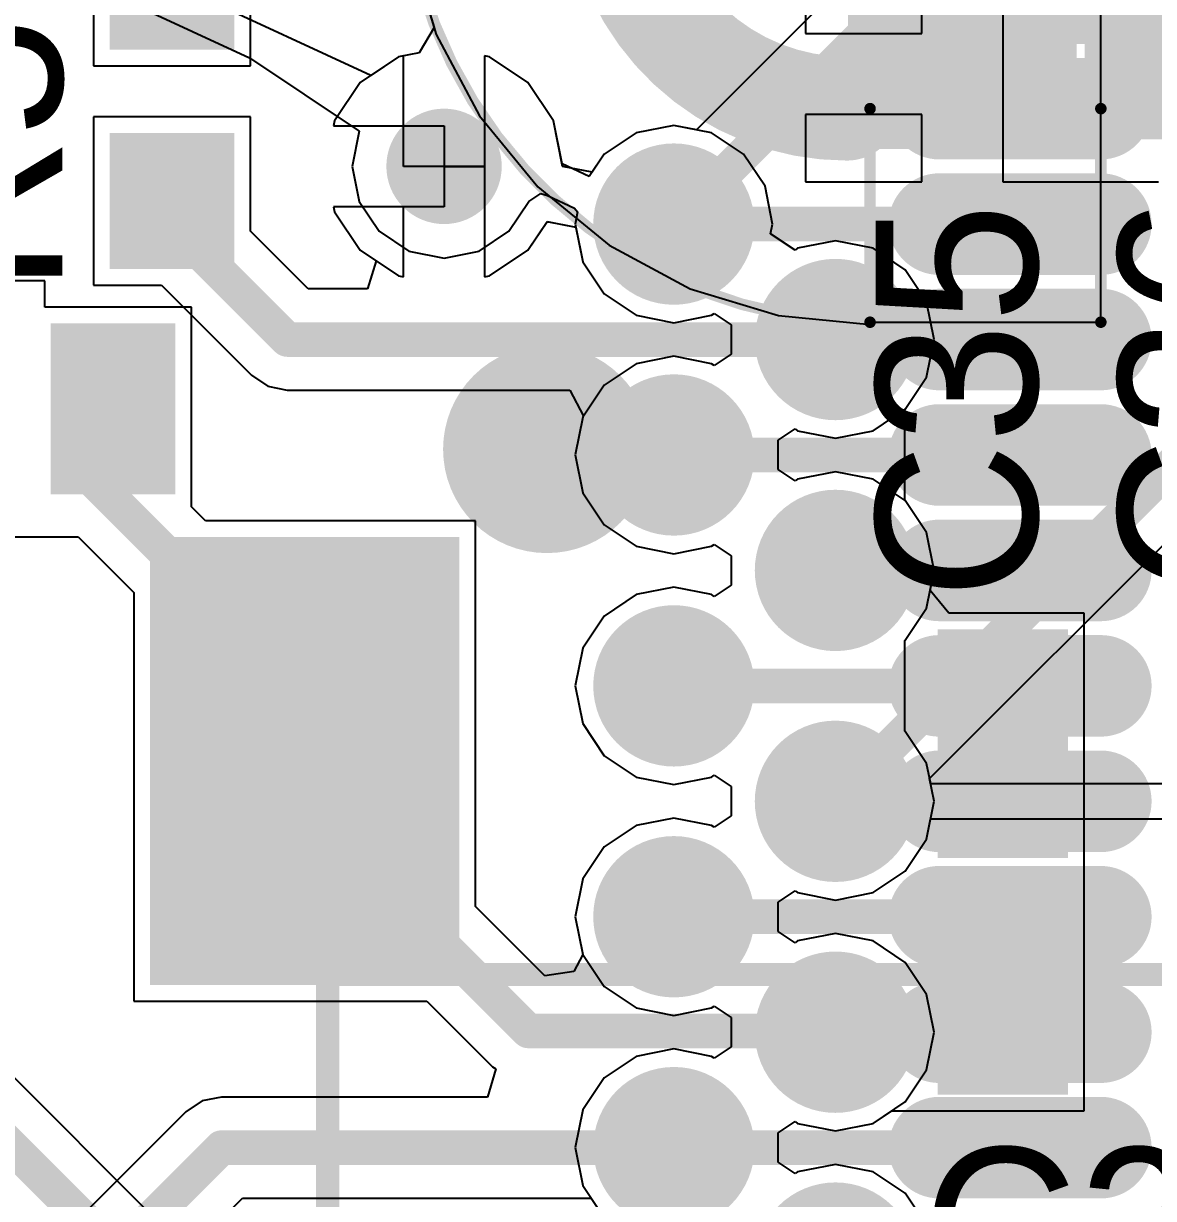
# Model space of a CAD drawing. Header units: millimetres. Extents: x 73 to 190, y 73 to 267.
# Drawn here: x 94.18 to 99.08, y 103.53 to 108.62 of the extents above; entities that cross this region are included whole.
import ezdxf

# ---------------------------------------------------------------- set-up
doc = ezdxf.new("R2010")
doc.units = ezdxf.units.MM
for name, color, linetype in [('BottomLayer', 5, 'Continuous'), ('BottomOverlay', 54, 'Continuous'), ('BottomPaste', 16, 'Continuous'), ('BottomSolder', 6, 'Continuous'), ('DrillDrawing', 1, 'Continuous'), ('KeepOutLayer', 6, 'Continuous'), ('Mechanical1', 6, 'Continuous'), ('Mechanical15', 56, 'Continuous'), ('Mechanical16', 56, 'Continuous'), ('MidLayer1', 16, 'Continuous'), ('MidLayer2', 76, 'Continuous'), ('MultiLayer', 9, 'Continuous'), ('TopLayer', 1, 'Continuous'), ('TopOverlay', 2, 'Continuous'), ('TopPaste', 8, 'Continuous'), ('TopSolder', 216, 'Continuous'), ('ViaHoleLayer', 16, 'Continuous')]:
    doc.layers.add(name, color=color, linetype=linetype)

msp = doc.modelspace()

# ---------------------------------------------------------------- linework, layer by layer
at = {"layer": 'BottomLayer'}
for p, q in [((98.85, 107.325), (98.85, 109.175)), ((95.8543, 108.953), (95.9701, 108.5713)), ((95.8543, 108.953), (95.961, 108.6012)), ((95.961, 108.6012), (95.8957, 108.4923)), ((95.9701, 108.5713), (96.1581, 108.2195)), ((95.8075, 108.4748), (95.6408, 108.3634)), ((95.8957, 108.4923), (95.8075, 108.4748)), ((95.6408, 108.3634), (95.5294, 108.1966)), ((95.5294, 108.1966), (95.5251, 108.175)), ((96.1581, 108.2195), (96.4112, 107.9112)), ((95.5251, 108.175), (96.0042, 108.175)), ((96.0042, 108.175), (96.0042, 108)), ((96.0042, 108), (96.1792, 108)), ((96.1792, 108), (96.1792, 107.5209)), ((96.4112, 107.9112), (96.7195, 107.6581)), ((95.8292, 107.825), (95.5251, 107.825)), ((95.5251, 107.825), (95.5294, 107.8034)), ((95.5294, 107.8034), (95.6408, 107.6366)), ((95.8292, 107.5209), (95.8292, 107.825)), ((96.3675, 107.6366), (96.4489, 107.7585)), ((96.4489, 107.7585), (96.457, 107.7597)), ((96.457, 107.7597), (96.5751, 107.7362)), ((96.5751, 107.7362), (96.6049, 107.5864)), ((95.6408, 107.6366), (95.8075, 107.5252)), ((96.2008, 107.5252), (96.3675, 107.6366)), ((96.7195, 107.6581), (97.0713, 107.4701)), ((96.6049, 107.5864), (96.6976, 107.4476)), ((94.274, 107.504), (93.995, 107.504)), ((94.274, 107.39), (94.274, 107.504)), ((95.8075, 107.5252), (95.8292, 107.5209)), ((96.1792, 107.5209), (96.2008, 107.5252)), ((96.6976, 107.4476), (96.8364, 107.3549)), ((97.0713, 107.4701), (97.453, 107.3543)), ((94.91, 107.39), (94.274, 107.39)), ((94.91, 106.525), (94.91, 107.39)), ((96.8364, 107.3549), (97, 107.3224)), ((97, 107.3224), (97.1637, 107.3549)), ((97.1637, 107.3549), (97.1751, 107.3626)), ((97.1751, 107.3626), (97.2486, 107.3135)), ((97.453, 107.3543), (97.85, 107.3152)), ((97.2486, 107.3135), (97.2486, 107.1865)), ((97.85, 107.3152), (97.85, 107.325)), ((97.85, 107.325), (98.85, 107.325)), ((97, 107.1776), (96.8364, 107.1451)), ((97.1637, 107.1451), (97, 107.1776)), ((97.2486, 107.1865), (97.1751, 107.1374)), ((96.8364, 107.1451), (96.6976, 107.0524)), ((97.1751, 107.1374), (97.1637, 107.1451)), ((96.6976, 107.0524), (96.6049, 106.9136)), ((96.6049, 106.9136), (96.5724, 106.75)), ((96.5724, 106.75), (96.6049, 106.5864)), ((96.6049, 106.5864), (96.6976, 106.4476)), ((94.97, 106.465), (94.91, 106.525)), ((96.14, 106.465), (94.97, 106.465)), ((96.14, 104.795), (96.14, 106.465)), ((96.6976, 106.4476), (96.8364, 106.3549)), ((93.854, 106.396), (94.274, 106.396)), ((94.274, 106.396), (94.274, 106.396)), ((94.274, 106.396), (94.419, 106.396)), ((94.419, 106.396), (94.66, 106.155)), ((97.1637, 106.3549), (97.1751, 106.3626)), ((97.1751, 106.3626), (97.2486, 106.3135)), ((96.8364, 106.3549), (97, 106.3224)), ((97, 106.3224), (97.1637, 106.3549)), ((97.2486, 106.3135), (97.2486, 106.1865)), ((97, 106.1776), (96.8364, 106.1451)), ((97.1637, 106.1451), (97, 106.1776)), ((97.2486, 106.1865), (97.1751, 106.1374)), ((94.66, 106.155), (94.66, 104.385)), ((96.8364, 106.1451), (96.6976, 106.0524)), ((97.1751, 106.1374), (97.1637, 106.1451)), ((96.6976, 106.0524), (96.6049, 105.9136)), ((96.6049, 105.9136), (96.5724, 105.75)), ((96.5724, 105.75), (96.6049, 105.5864)), ((96.6049, 105.5864), (96.6976, 105.4476)), ((96.6976, 105.4476), (96.8364, 105.3549)), ((96.8364, 105.3549), (97, 105.3224)), ((97, 105.3224), (97.1637, 105.3549)), ((97.1637, 105.3549), (97.1751, 105.3626)), ((97.1751, 105.3626), (97.2486, 105.3135)), ((97.2486, 105.3135), (97.2486, 105.1865)), ((96.8364, 105.1451), (96.6976, 105.0524)), ((97, 105.1776), (96.8364, 105.1451)), ((97.1637, 105.1451), (97, 105.1776)), ((97.1751, 105.1374), (97.1637, 105.1451)), ((97.2486, 105.1865), (97.1751, 105.1374)), ((96.6976, 105.0524), (96.6049, 104.9136)), ((96.6049, 104.9136), (96.5724, 104.75)), ((96.4403, 104.4947), (96.14, 104.795)), ((96.5724, 104.75), (96.6049, 104.5864)), ((96.6049, 104.5864), (96.5659, 104.5134)), ((96.5659, 104.5134), (96.4403, 104.4947)), ((94.66, 104.385), (95.93, 104.385)), ((95.93, 104.385), (96.2144, 104.1006)), ((96.2291, 104.0907), (96.1923, 103.9692)), ((96.2144, 104.1006), (96.2291, 104.0907)), ((95.04, 103.9692), (94.9561, 103.9525)), ((96.1923, 103.9692), (95.04, 103.9692)), ((94.9561, 103.9525), (94.885, 103.905)), ((94.885, 103.905), (93.445, 102.465)), ((95.0073, 103.4073), (95.1308, 103.5308)), ((95.1308, 103.5308), (96.6421, 103.5308)), ((96.6421, 103.5308), (96.6976, 103.4476))]:
    msp.add_line(p, q, dxfattribs=at)
at = {"layer": 'BottomLayer', "const_width": 0.45}
msp.add_lwpolyline([(97.75, 108.25, -0.315379), (96.8102, 108.9083)], format="xyb", dxfattribs=at)
at = {"layer": 'BottomLayer'}
for points, const_width in [([(98.15, 108.75), (98.85, 108.75)], 0.3), ([(97.875, 108.25), (98.5, 108.25)], 0.35), ([(98.15, 108.25), (98.85, 108.25)], 0.3), ([(98.15, 107.75), (98.85, 107.75)], 0.3), ([(97, 107.75), (98.5, 107.75)], 0.15), ([(98.15, 107.25), (98.85, 107.25)], 0.3), ([(97.7, 107.25), (98.5, 107.25)], 0.2), ([(94.465, 106.66), (94.465, 106.95)], 0.15), ([(98.15, 106.75), (98.85, 106.75)], 0.3), ([(97, 106.75), (98.5, 106.75)], 0.15), ([(94.465, 106.66), (95.05, 106.075)], 0.15), ([(98.15, 106.25), (98.85, 106.25)], 0.3), ([(97.7, 106.25), (98.5, 106.25)], 0.2), ([(98.15, 105.75), (98.85, 105.75)], 0.3), ([(97, 105.75), (98.5, 105.75)], 0.15), ([(95.2, 105.425), (96.3694, 104.2556)], 0.15), ([(98.15, 105.25), (98.85, 105.25)], 0.3), ([(97.7, 105.25), (98.5, 105.25)], 0.2), ([(98.15, 104.75), (98.85, 104.75)], 0.3), ([(97, 104.75), (98.5, 104.75)], 0.15), ([(98.15, 104.25), (98.85, 104.25)], 0.3), ([(96.3694, 104.2556), (97.6944, 104.2556)], 0.15), ([(97.6944, 104.2556), (97.7, 104.25)], 0.15), ([(97.7, 104.25), (98.5, 104.25)], 0.15), ([(98.15, 103.75), (98.85, 103.75)], 0.3), ([(93.49, 102.2), (95.04, 103.75)], 0.15), ([(95.04, 103.75), (97, 103.75)], 0.15), ([(97, 103.75), (98.5, 103.75)], 0.15)]:
    msp.add_lwpolyline(points, dxfattribs=dict(at, const_width=const_width))
for points, const_width in [([(98.075, 108.75, 1), (98.225, 108.75, 1)], 0.15), ([(98.775, 108.75, 1), (98.925, 108.75, 1)], 0.15), ([(97.6375, 108.25, 1), (97.8625, 108.25, 1)], 0.225), ([(97.7875, 108.25, 1), (97.9625, 108.25, 1)], 0.175), ([(98.075, 108.25, 1), (98.225, 108.25, 1)], 0.15), ([(98.4125, 108.25, 1), (98.5875, 108.25, 1)], 0.175), ([(98.775, 108.25, 1), (98.925, 108.25, 1)], 0.15), ([(95.8792, 108, 1), (96.1292, 108, 1)], 0.25), ([(96.8603, 107.75, 1), (97.1397, 107.75, 1)], 0.2794), ([(98.075, 107.75, 1), (98.225, 107.75, 1)], 0.15), ([(98.775, 107.75, 1), (98.925, 107.75, 1)], 0.15), ([(96.9625, 107.75, 1), (97.0375, 107.75, 1)], 0.075), ([(98.4625, 107.75, 1), (98.5375, 107.75, 1)], 0.075), ([(97.5603, 107.25, 1), (97.8397, 107.25, 1)], 0.2794), ([(98.075, 107.25, 1), (98.225, 107.25, 1)], 0.15), ([(98.775, 107.25, 1), (98.925, 107.25, 1)], 0.15), ([(97.65, 107.25, 1), (97.75, 107.25, 1)], 0.1), ([(98.45, 107.25, 1), (98.55, 107.25, 1)], 0.1), ([(94.4275, 106.95, 1), (94.5025, 106.95, 1)], 0.075), ([(96.8603, 106.75, 1), (97.1397, 106.75, 1)], 0.2794), ([(98.075, 106.75, 1), (98.225, 106.75, 1)], 0.15), ([(98.775, 106.75, 1), (98.925, 106.75, 1)], 0.15), ([(96.9625, 106.75, 1), (97.0375, 106.75, 1)], 0.075), ([(98.4625, 106.75, 1), (98.5375, 106.75, 1)], 0.075), ([(94.4275, 106.66, 1), (94.5025, 106.66, 1)], 0.075), ([(94.4275, 106.66, 1), (94.5025, 106.66, 1)], 0.075), ([(97.5603, 106.25, 1), (97.8397, 106.25, 1)], 0.2794), ([(98.075, 106.25, 1), (98.225, 106.25, 1)], 0.15), ([(98.775, 106.25, 1), (98.925, 106.25, 1)], 0.15), ([(97.65, 106.25, 1), (97.75, 106.25, 1)], 0.1), ([(98.45, 106.25, 1), (98.55, 106.25, 1)], 0.1), ([(95.0125, 106.075, 1), (95.0875, 106.075, 1)], 0.075), ([(96.8603, 105.75, 1), (97.1397, 105.75, 1)], 0.2794), ([(98.075, 105.75, 1), (98.225, 105.75, 1)], 0.15), ([(98.775, 105.75, 1), (98.925, 105.75, 1)], 0.15), ([(96.9625, 105.75, 1), (97.0375, 105.75, 1)], 0.075), ([(98.4625, 105.75, 1), (98.5375, 105.75, 1)], 0.075), ([(95.1625, 105.425, 1), (95.2375, 105.425, 1)], 0.075), ([(97.5603, 105.25, 1), (97.8397, 105.25, 1)], 0.2794), ([(98.075, 105.25, 1), (98.225, 105.25, 1)], 0.15), ([(98.775, 105.25, 1), (98.925, 105.25, 1)], 0.15), ([(97.65, 105.25, 1), (97.75, 105.25, 1)], 0.1), ([(98.45, 105.25, 1), (98.55, 105.25, 1)], 0.1), ([(96.8603, 104.75, 1), (97.1397, 104.75, 1)], 0.2794), ([(98.075, 104.75, 1), (98.225, 104.75, 1)], 0.15), ([(98.775, 104.75, 1), (98.925, 104.75, 1)], 0.15), ([(96.9625, 104.75, 1), (97.0375, 104.75, 1)], 0.075), ([(98.4625, 104.75, 1), (98.5375, 104.75, 1)], 0.075), ([(97.5603, 104.25, 1), (97.8397, 104.25, 1)], 0.2794), ([(98.075, 104.25, 1), (98.225, 104.25, 1)], 0.15), ([(98.775, 104.25, 1), (98.925, 104.25, 1)], 0.15), ([(96.3319, 104.2556, 1), (96.4069, 104.2556, 1)], 0.075), ([(96.3319, 104.2556, 1), (96.4069, 104.2556, 1)], 0.075), ([(97.6569, 104.2556, 1), (97.7319, 104.2556, 1)], 0.075), ([(97.6569, 104.2556, 1), (97.7319, 104.2556, 1)], 0.075), ([(97.6625, 104.25, 1), (97.7375, 104.25, 1)], 0.075), ([(97.6625, 104.25, 1), (97.7375, 104.25, 1)], 0.075), ([(98.4625, 104.25, 1), (98.5375, 104.25, 1)], 0.075), ([(96.8603, 103.75, 1), (97.1397, 103.75, 1)], 0.2794), ([(98.075, 103.75, 1), (98.225, 103.75, 1)], 0.15), ([(98.775, 103.75, 1), (98.925, 103.75, 1)], 0.15), ([(95.0025, 103.75, 1), (95.0775, 103.75, 1)], 0.075), ([(95.0025, 103.75, 1), (95.0775, 103.75, 1)], 0.075), ([(96.9625, 103.75, 1), (97.0375, 103.75, 1)], 0.075), ([(96.9625, 103.75, 1), (97.0375, 103.75, 1)], 0.075), ([(98.4625, 103.75, 1), (98.5375, 103.75, 1)], 0.075)]:
    msp.add_lwpolyline(points, format="xyb", close=True, dxfattribs=dict(at, const_width=const_width))
for points in [[(94.37, 106.65), (94.77, 106.65), (94.37, 107.25), (94.77, 107.25)], [(94.8, 106.325), (94.8, 104.525), (96, 106.325), (96, 104.525)]]:
    msp.add_solid(points, dxfattribs=at)
at = {"layer": 'BottomOverlay'}
for points, const_width in [([(96.55, 106.775, 1), (96.35, 106.775, 1)], 0.7), ([(96.175, 106.775, 1), (96.525, 106.775, 1)], 0.35), ([(96.375, 106.775, 1), (96.725, 106.775, 1)], 0.35)]:
    msp.add_lwpolyline(points, format="xyb", close=True, dxfattribs=dict(at, const_width=const_width))
at = {"layer": 'BottomPaste', "const_width": 0.2}
for points in [[(98.15, 108.25), (98.85, 108.25)], [(98.15, 107.75), (98.85, 107.75)], [(98.15, 107.25), (98.85, 107.25)], [(98.15, 106.75), (98.85, 106.75)], [(98.15, 106.25), (98.85, 106.25)], [(98.15, 105.75), (98.85, 105.75)], [(98.15, 105.25), (98.85, 105.25)], [(98.15, 104.75), (98.85, 104.75)], [(98.15, 104.25), (98.85, 104.25)], [(98.15, 103.75), (98.85, 103.75)]]:
    msp.add_lwpolyline(points, dxfattribs=at)
at = {"layer": 'BottomPaste', "const_width": 0.1}
for points in [[(98.1, 108.25, 1), (98.2, 108.25, 1)], [(98.8, 108.25, 1), (98.9, 108.25, 1)], [(98.1, 107.75, 1), (98.2, 107.75, 1)], [(98.8, 107.75, 1), (98.9, 107.75, 1)], [(98.1, 107.25, 1), (98.2, 107.25, 1)], [(98.8, 107.25, 1), (98.9, 107.25, 1)], [(98.1, 106.75, 1), (98.2, 106.75, 1)], [(98.8, 106.75, 1), (98.9, 106.75, 1)], [(98.1, 106.25, 1), (98.2, 106.25, 1)], [(98.8, 106.25, 1), (98.9, 106.25, 1)], [(98.1, 105.75, 1), (98.2, 105.75, 1)], [(98.8, 105.75, 1), (98.9, 105.75, 1)], [(98.1, 105.25, 1), (98.2, 105.25, 1)], [(98.8, 105.25, 1), (98.9, 105.25, 1)], [(98.1, 104.75, 1), (98.2, 104.75, 1)], [(98.8, 104.75, 1), (98.9, 104.75, 1)], [(98.1, 104.25, 1), (98.2, 104.25, 1)], [(98.8, 104.25, 1), (98.9, 104.25, 1)], [(98.1, 103.75, 1), (98.2, 103.75, 1)], [(98.8, 103.75, 1), (98.9, 103.75, 1)]]:
    msp.add_lwpolyline(points, format="xyb", close=True, dxfattribs=at)
at = {"layer": 'BottomPaste'}
for points in [[(94.42, 106.7), (94.72, 106.7), (94.42, 107.2), (94.72, 107.2)], [(94.85, 106.275), (94.85, 104.575), (95.95, 106.275), (95.95, 104.575)]]:
    msp.add_solid(points, dxfattribs=at)
at = {"layer": 'BottomSolder', "const_width": 0.44}
for points in [[(98.15, 108.75), (98.85, 108.75)], [(98.15, 108.25), (98.85, 108.25)], [(98.15, 107.75), (98.85, 107.75)], [(98.15, 107.25), (98.85, 107.25)], [(98.15, 106.75), (98.85, 106.75)], [(98.15, 106.25), (98.85, 106.25)], [(98.15, 105.75), (98.85, 105.75)], [(98.15, 105.25), (98.85, 105.25)], [(98.15, 104.75), (98.85, 104.75)], [(98.15, 104.25), (98.85, 104.25)], [(98.15, 103.75), (98.85, 103.75)]]:
    msp.add_lwpolyline(points, dxfattribs=at)
at = {"layer": 'BottomSolder'}
for points, const_width in [([(98.04, 108.75, 1), (98.26, 108.75, 1)], 0.22), ([(98.74, 108.75, 1), (98.96, 108.75, 1)], 0.22), ([(98.04, 108.25, 1), (98.26, 108.25, 1)], 0.22), ([(98.74, 108.25, 1), (98.96, 108.25, 1)], 0.22), ([(96.8253, 107.75, 1), (97.1747, 107.75, 1)], 0.3494), ([(98.04, 107.75, 1), (98.26, 107.75, 1)], 0.22), ([(98.74, 107.75, 1), (98.96, 107.75, 1)], 0.22), ([(97.5253, 107.25, 1), (97.8747, 107.25, 1)], 0.3494), ([(98.04, 107.25, 1), (98.26, 107.25, 1)], 0.22), ([(98.74, 107.25, 1), (98.96, 107.25, 1)], 0.22), ([(96.8253, 106.75, 1), (97.1747, 106.75, 1)], 0.3494), ([(98.04, 106.75, 1), (98.26, 106.75, 1)], 0.22), ([(98.74, 106.75, 1), (98.96, 106.75, 1)], 0.22), ([(97.5253, 106.25, 1), (97.8747, 106.25, 1)], 0.3494), ([(98.04, 106.25, 1), (98.26, 106.25, 1)], 0.22), ([(98.74, 106.25, 1), (98.96, 106.25, 1)], 0.22), ([(96.8253, 105.75, 1), (97.1747, 105.75, 1)], 0.3494), ([(98.04, 105.75, 1), (98.26, 105.75, 1)], 0.22), ([(98.74, 105.75, 1), (98.96, 105.75, 1)], 0.22), ([(97.5253, 105.25, 1), (97.8747, 105.25, 1)], 0.3494), ([(98.04, 105.25, 1), (98.26, 105.25, 1)], 0.22), ([(98.74, 105.25, 1), (98.96, 105.25, 1)], 0.22), ([(96.8253, 104.75, 1), (97.1747, 104.75, 1)], 0.3494), ([(98.04, 104.75, 1), (98.26, 104.75, 1)], 0.22), ([(98.74, 104.75, 1), (98.96, 104.75, 1)], 0.22), ([(97.5253, 104.25, 1), (97.8747, 104.25, 1)], 0.3494), ([(98.04, 104.25, 1), (98.26, 104.25, 1)], 0.22), ([(98.74, 104.25, 1), (98.96, 104.25, 1)], 0.22), ([(96.8253, 103.75, 1), (97.1747, 103.75, 1)], 0.3494), ([(98.04, 103.75, 1), (98.26, 103.75, 1)], 0.22), ([(98.74, 103.75, 1), (98.96, 103.75, 1)], 0.22), ([(97.5253, 103.25, 1), (97.8747, 103.25, 1)], 0.3494)]:
    msp.add_lwpolyline(points, format="xyb", close=True, dxfattribs=dict(at, const_width=const_width))
for points in [[(94.3, 106.58), (94.84, 106.58), (94.3, 107.32), (94.84, 107.32)], [(94.73, 106.395), (94.73, 104.455), (96.07, 106.395), (96.07, 104.455)]]:
    msp.add_solid(points, dxfattribs=at)
at = {"layer": 'DrillDrawing', "const_width": 0.15}
msp.add_lwpolyline([(74.931, 89.9697, -0.518122), (98.9409, 126.9804)], format="xyb", dxfattribs=at)
at = {"layer": 'DrillDrawing'}
for points, const_width in [([(95.9542, 108, 1), (96.0542, 108, 1)], 0.1), ([(96.9238, 107.75, 1), (97.0762, 107.75, 1)], 0.1524), ([(97.6238, 107.25, 1), (97.7762, 107.25, 1)], 0.1524), ([(96.9238, 106.75, 1), (97.0762, 106.75, 1)], 0.1524), ([(97.6238, 106.25, 1), (97.7762, 106.25, 1)], 0.1524), ([(96.9238, 105.75, 1), (97.0762, 105.75, 1)], 0.1524), ([(97.6238, 105.25, 1), (97.7762, 105.25, 1)], 0.1524), ([(96.9238, 104.75, 1), (97.0762, 104.75, 1)], 0.1524), ([(97.6238, 104.25, 1), (97.7762, 104.25, 1)], 0.1524), ([(96.9238, 103.75, 1), (97.0762, 103.75, 1)], 0.1524)]:
    msp.add_lwpolyline(points, format="xyb", close=True, dxfattribs=dict(at, const_width=const_width))
at = {"layer": 'KeepOutLayer', "const_width": 0.15}
msp.add_lwpolyline([(74.931, 89.9697, -0.518122), (98.9409, 126.9804)], format="xyb", dxfattribs=at)
at = {"layer": 'Mechanical1', "const_width": 0.15}
msp.add_lwpolyline([(74.931, 89.9697, -0.518122), (98.9409, 126.9804)], format="xyb", dxfattribs=at)
at = {"layer": 'Mechanical15', "const_width": 0.1}
for points in [[(95.5, 100), (95.5, 104.5)], [(95.5, 104.5), (100, 104.5)]]:
    msp.add_lwpolyline(points, dxfattribs=at)
at = {"layer": 'Mechanical15', "const_width": 0.05}
msp.add_lwpolyline([(95.475, 104.5, 1), (95.525, 104.5, 1)], format="xyb", close=True, dxfattribs=at)
msp.add_lwpolyline([(95.475, 104.5, 1), (95.525, 104.5, 1)], format="xyb", close=True, dxfattribs=at)
at = {"layer": 'Mechanical16', "const_width": 0.05}
msp.add_lwpolyline([(97.85, 107.325, -0.414214), (95.825, 109.35)], format="xyb", dxfattribs=at)
for points in [[(97.85, 108.25), (97.85, 109.175)], [(98.85, 108.25), (98.85, 109.175)], [(97.85, 107.325), (97.85, 108.25)], [(98.85, 107.325), (98.85, 108.25)], [(97.85, 107.325), (98.85, 107.325)]]:
    msp.add_lwpolyline(points, dxfattribs=at)
at = {"layer": 'Mechanical16', "const_width": 0.025}
for points in [[(97.8375, 108.25, 1), (97.8625, 108.25, 1)], [(97.8375, 108.25, 1), (97.8625, 108.25, 1)], [(98.8375, 108.25, 1), (98.8625, 108.25, 1)], [(98.8375, 108.25, 1), (98.8625, 108.25, 1)], [(97.8375, 107.325, 1), (97.8625, 107.325, 1)], [(97.8375, 107.325, 1), (97.8625, 107.325, 1)], [(97.8375, 107.325, 1), (97.8625, 107.325, 1)], [(98.8375, 107.325, 1), (98.8625, 107.325, 1)], [(98.8375, 107.325, 1), (98.8625, 107.325, 1)]]:
    msp.add_lwpolyline(points, format="xyb", close=True, dxfattribs=at)
at = {"layer": 'MidLayer1'}
for p, q in [((98.0058, 109.0658), (97.0981, 108.1581)), ((95.8075, 108.4748), (95.6408, 108.3634)), ((95.8292, 108.4791), (95.8075, 108.4748)), ((95.8292, 108.175), (95.8292, 108.4791)), ((96.2008, 108.4748), (96.1792, 108.4791)), ((96.1792, 108.4791), (96.1792, 108)), ((96.3675, 108.3634), (96.2008, 108.4748)), ((95.6408, 108.3634), (95.5294, 108.1966)), ((96.4789, 108.1966), (96.3675, 108.3634)), ((95.5294, 108.1966), (95.5251, 108.175)), ((96.518, 108), (96.4789, 108.1966)), ((95.5251, 108.175), (95.8292, 108.175)), ((96.8364, 108.1451), (96.6976, 108.0524)), ((97, 108.1776), (96.8364, 108.1451)), ((97.0981, 108.1581), (97, 108.1776)), ((98.1081, 105.3481), (100.905, 108.145)), ((96.6976, 108.0524), (96.6457, 107.9746)), ((96.1792, 108), (96.1792, 107.5209)), ((96.6457, 107.9746), (96.518, 108)), ((95.8292, 107.825), (95.5251, 107.825)), ((95.5251, 107.825), (95.5294, 107.8034)), ((95.5294, 107.8034), (95.6408, 107.6366)), ((95.8292, 107.5209), (95.8292, 107.825)), ((96.3675, 107.6366), (96.4506, 107.7609)), ((96.4506, 107.7609), (96.5751, 107.7362)), ((96.5751, 107.7362), (96.6049, 107.5864)), ((95.6408, 107.6366), (95.8075, 107.5252)), ((96.2008, 107.5252), (96.3675, 107.6366)), ((96.6049, 107.5864), (96.6976, 107.4476)), ((95.8075, 107.5252), (95.8292, 107.5209)), ((96.1792, 107.5209), (96.2008, 107.5252)), ((96.6976, 107.4476), (96.8364, 107.3549)), ((96.8364, 107.3549), (97, 107.3224)), ((97, 107.3224), (97.1637, 107.3549)), ((97.1637, 107.3549), (97.1751, 107.3626)), ((97.1751, 107.3626), (97.2486, 107.3135)), ((97.2486, 107.3135), (97.2486, 107.1865)), ((97, 107.1776), (96.8364, 107.1451)), ((97.1637, 107.1451), (97, 107.1776)), ((97.2486, 107.1865), (97.1751, 107.1374)), ((96.8364, 107.1451), (96.6976, 107.0524)), ((97.1751, 107.1374), (97.1637, 107.1451)), ((96.6976, 107.0524), (96.6049, 106.9136)), ((96.6049, 106.9136), (96.5724, 106.75)), ((96.5724, 106.75), (96.6049, 106.5864)), ((96.6049, 106.5864), (96.6976, 106.4476)), ((96.6976, 106.4476), (96.8364, 106.3549)), ((97.1637, 106.3549), (97.1751, 106.3626)), ((97.1751, 106.3626), (97.2486, 106.3135)), ((96.8364, 106.3549), (97, 106.3224)), ((97, 106.3224), (97.1637, 106.3549)), ((97.2486, 106.3135), (97.2486, 106.1865)), ((97, 106.1776), (96.8364, 106.1451)), ((97.1637, 106.1451), (97, 106.1776)), ((97.2486, 106.1865), (97.1751, 106.1374)), ((96.8364, 106.1451), (96.6976, 106.0524)), ((97.1751, 106.1374), (97.1637, 106.1451)), ((96.6976, 106.0524), (96.6049, 105.9136)), ((96.6049, 105.9136), (96.5724, 105.75)), ((96.5724, 105.75), (96.6049, 105.5864)), ((96.6049, 105.5864), (96.6976, 105.4476)), ((96.6976, 105.4476), (96.8364, 105.3549)), ((96.8364, 105.3549), (97, 105.3224)), ((97, 105.3224), (97.1637, 105.3549)), ((97.1637, 105.3549), (97.1751, 105.3626)), ((97.1751, 105.3626), (97.2486, 105.3135)), ((98.1276, 105.25), (98.1081, 105.3481)), ((97.2486, 105.3135), (97.2486, 105.1865)), ((98.095, 105.0864), (98.1276, 105.25)), ((96.8364, 105.1451), (96.6976, 105.0524)), ((97, 105.1776), (96.8364, 105.1451)), ((97.1637, 105.1451), (97, 105.1776)), ((97.1751, 105.1374), (97.1637, 105.1451)), ((97.2486, 105.1865), (97.1751, 105.1374)), ((96.6976, 105.0524), (96.6049, 104.9136)), ((98.0024, 104.9477), (98.095, 105.0864)), ((97.8636, 104.855), (98.0024, 104.9477)), ((96.6049, 104.9136), (96.5724, 104.75)), ((97.4514, 104.8135), (97.5249, 104.8626)), ((97.5249, 104.8626), (97.5363, 104.855)), ((97.5363, 104.855), (97.7, 104.8224)), ((97.7, 104.8224), (97.8636, 104.855)), ((97.4514, 104.6865), (97.4514, 104.8135)), ((96.5724, 104.75), (96.6049, 104.5864)), ((97.5249, 104.6374), (97.4514, 104.6865)), ((97.5363, 104.6451), (97.5249, 104.6374)), ((97.7, 104.6776), (97.5363, 104.6451)), ((97.8636, 104.6451), (97.7, 104.6776)), ((98.0024, 104.5524), (97.8636, 104.6451)), ((96.6049, 104.5864), (96.6976, 104.4476)), ((98.095, 104.4137), (98.0024, 104.5524)), ((96.6976, 104.4476), (96.8364, 104.3549)), ((98.1276, 104.25), (98.095, 104.4137)), ((96.8364, 104.3549), (97, 104.3224)), ((97, 104.3224), (97.1637, 104.3549)), ((97.1637, 104.3549), (97.1751, 104.3626)), ((97.1751, 104.3626), (97.2486, 104.3135)), ((97.2486, 104.3135), (97.2486, 104.1865)), ((98.095, 104.0864), (98.1276, 104.25)), ((97, 104.1776), (96.8364, 104.1451)), ((97.1637, 104.1451), (97, 104.1776)), ((97.2486, 104.1865), (97.1751, 104.1374)), ((96.8364, 104.1451), (96.6976, 104.0524)), ((97.1751, 104.1374), (97.1637, 104.1451)), ((98.0024, 103.9477), (98.095, 104.0864)), ((96.6976, 104.0524), (96.6049, 103.9137)), ((97.8636, 103.855), (98.0024, 103.9477)), ((96.6049, 103.9137), (96.5724, 103.75)), ((97.4514, 103.8135), (97.5249, 103.8626)), ((97.5249, 103.8626), (97.5363, 103.855)), ((97.5363, 103.855), (97.7, 103.8224)), ((97.7, 103.8224), (97.8636, 103.855)), ((97.4514, 103.6865), (97.4514, 103.8135)), ((96.5724, 103.75), (96.6049, 103.5864)), ((97.5249, 103.6374), (97.4514, 103.6865)), ((97.7, 103.6777), (97.5363, 103.6451)), ((97.8636, 103.6451), (97.7, 103.6777)), ((97.5363, 103.6451), (97.5249, 103.6374)), ((98.0024, 103.5524), (97.8636, 103.6451)), ((96.6049, 103.5864), (96.6976, 103.4476)), ((98.095, 103.4137), (98.0024, 103.5524))]:
    msp.add_line(p, q, dxfattribs=at)
at = {"layer": 'MidLayer1', "const_width": 0.15}
for points in [[(97, 107.75), (98.225, 108.975)], [(97.7, 105.25), (100.75, 108.3)]]:
    msp.add_lwpolyline(points, dxfattribs=at)
at = {"layer": 'MidLayer1'}
for points, const_width in [([(95.8792, 108, 1), (96.1292, 108, 1)], 0.25), ([(96.8603, 107.75, 1), (97.1397, 107.75, 1)], 0.2794), ([(96.9625, 107.75, 1), (97.0375, 107.75, 1)], 0.075), ([(97.5603, 107.25, 1), (97.8397, 107.25, 1)], 0.2794), ([(96.8603, 106.75, 1), (97.1397, 106.75, 1)], 0.2794), ([(97.5603, 106.25, 1), (97.8397, 106.25, 1)], 0.2794), ([(96.8603, 105.75, 1), (97.1397, 105.75, 1)], 0.2794), ([(97.5603, 105.25, 1), (97.8397, 105.25, 1)], 0.2794), ([(97.6625, 105.25, 1), (97.7375, 105.25, 1)], 0.075), ([(96.8603, 104.75, 1), (97.1397, 104.75, 1)], 0.2794), ([(97.5603, 104.25, 1), (97.8397, 104.25, 1)], 0.2794), ([(96.8603, 103.75, 1), (97.1397, 103.75, 1)], 0.2794)]:
    msp.add_lwpolyline(points, format="xyb", close=True, dxfattribs=dict(at, const_width=const_width))
at = {"layer": 'MidLayer2'}
for p, q in [((95.6867, 108.394), (94.7, 108.85)), ((94.6667, 108.6985), (95.1613, 108.4699)), ((95.1613, 108.4699), (95.6368, 108.1522)), ((95.8075, 108.4748), (95.6867, 108.394)), ((95.8292, 108.4791), (95.8075, 108.4748)), ((95.8292, 108), (95.8292, 108.4791)), ((96.2008, 108.4748), (96.1792, 108.4791)), ((96.1792, 108.4791), (96.1792, 108)), ((96.3675, 108.3634), (96.2008, 108.4748)), ((96.4789, 108.1966), (96.3675, 108.3634)), ((96.5159, 108.0108), (96.4789, 108.1966)), ((95.6368, 108.1522), (95.6065, 108)), ((96.8364, 108.1451), (96.6976, 108.0524)), ((97, 108.1776), (96.8364, 108.1451)), ((97.1637, 108.1451), (97, 108.1776)), ((97.3024, 108.0524), (97.1637, 108.1451)), ((96.6976, 108.0524), (96.6336, 107.9565)), ((97.3951, 107.9136), (97.3024, 108.0524)), ((95.6065, 108), (95.6368, 107.8478)), ((96.1792, 108), (95.8292, 108)), ((96.6336, 107.9565), (96.5159, 108.0108)), ((97.4276, 107.75), (97.3951, 107.9136)), ((95.6368, 107.8478), (95.723, 107.7188)), ((96.2853, 107.7188), (96.3715, 107.8478)), ((96.3715, 107.8478), (96.423, 107.8822)), ((96.3715, 107.8478), (96.3715, 107.8478)), ((96.423, 107.8822), (96.4523, 107.8733)), ((96.4523, 107.8733), (96.4523, 107.8733)), ((96.4523, 107.8733), (96.4523, 107.8733)), ((96.4523, 107.8733), (96.4523, 107.8733)), ((96.4523, 107.8733), (96.4523, 107.8733)), ((96.4523, 107.8733), (96.4523, 107.8733)), ((96.4523, 107.8733), (96.57, 107.8189)), ((96.57, 107.8189), (96.5828, 107.8026)), ((96.5828, 107.8026), (96.5724, 107.75)), ((96.5724, 107.75), (96.6049, 107.5864)), ((97.4193, 107.708), (97.4276, 107.75)), ((95.723, 107.7188), (95.852, 107.6326)), ((96.1563, 107.6326), (96.2853, 107.7188)), ((97.5249, 107.6374), (97.4193, 107.708)), ((97.5363, 107.6451), (97.5249, 107.6374)), ((97.7, 107.6776), (97.5363, 107.6451)), ((97.8636, 107.6451), (97.7, 107.6776)), ((98.0024, 107.5524), (97.8636, 107.6451)), ((95.852, 107.6326), (96.0042, 107.6024)), ((96.0042, 107.6024), (96.1563, 107.6326)), ((96.6049, 107.5864), (96.6976, 107.4476)), ((98.095, 107.4137), (98.0024, 107.5524)), ((96.6976, 107.4476), (96.8364, 107.3549)), ((98.1276, 107.25), (98.095, 107.4137)), ((96.8364, 107.3549), (97, 107.3224)), ((97, 107.3224), (97.1637, 107.3549)), ((97.1637, 107.3549), (97.1751, 107.3626)), ((97.1751, 107.3626), (97.2486, 107.3135)), ((97.2486, 107.3135), (97.2486, 107.1865)), ((98.095, 107.0864), (98.1276, 107.25)), ((97, 107.1776), (96.8364, 107.1451)), ((97.1637, 107.1451), (97, 107.1776)), ((97.2486, 107.1865), (97.1751, 107.1374)), ((96.8364, 107.1451), (96.6976, 107.0524)), ((97.1751, 107.1374), (97.1637, 107.1451)), ((98.0024, 106.9477), (98.095, 107.0864)), ((96.6976, 107.0524), (96.6049, 106.9136)), ((98, 106.9461), (98.0024, 106.9477)), ((98, 106.554), (98, 106.9461)), ((96.6049, 106.9136), (96.5724, 106.75)), ((96.5724, 106.75), (96.6049, 106.5864)), ((96.6049, 106.5864), (96.6976, 106.4476)), ((98.0024, 106.5524), (98, 106.554)), ((98.095, 106.4137), (98.0024, 106.5524)), ((96.6976, 106.4476), (96.8364, 106.3549)), ((98.1276, 106.25), (98.095, 106.4137)), ((97.1637, 106.3549), (97.1751, 106.3626)), ((97.1751, 106.3626), (97.2486, 106.3135)), ((96.8364, 106.3549), (97, 106.3224)), ((97, 106.3224), (97.1637, 106.3549)), ((97.2486, 106.3135), (97.2486, 106.1865)), ((98.095, 106.0864), (98.1276, 106.25)), ((97, 106.1776), (96.8364, 106.1451)), ((97.1637, 106.1451), (97, 106.1776)), ((97.2486, 106.1865), (97.1751, 106.1374)), ((96.8364, 106.1451), (96.6976, 106.0524)), ((97.1751, 106.1374), (97.1637, 106.1451)), ((98.0024, 105.9477), (98.095, 106.0864)), ((96.6976, 106.0524), (96.6049, 105.9136)), ((96.6049, 105.9136), (96.5724, 105.75)), ((98, 105.9461), (98.0024, 105.9477)), ((98, 105.554), (98, 105.9461)), ((96.5724, 105.75), (96.6049, 105.5864)), ((96.6049, 105.5864), (96.6976, 105.4476)), ((98.0024, 105.5524), (98, 105.554)), ((98.095, 105.4137), (98.0024, 105.5524)), ((96.6976, 105.4476), (96.8364, 105.3549)), ((98.1127, 105.325), (98.095, 105.4137)), ((96.8364, 105.3549), (97, 105.3224)), ((97, 105.3224), (97.1637, 105.3549)), ((97.1637, 105.3549), (97.1751, 105.3626)), ((97.1751, 105.3626), (97.2486, 105.3135)), ((97.2486, 105.3135), (97.2486, 105.1865)), ((100.6107, 105.325), (98.1127, 105.325)), ((96.8364, 105.1451), (96.6976, 105.0524)), ((97, 105.1776), (96.8364, 105.1451)), ((97.1637, 105.1451), (97, 105.1776)), ((97.1751, 105.1374), (97.1637, 105.1451)), ((97.2486, 105.1865), (97.1751, 105.1374)), ((98.095, 105.0864), (98.1123, 105.1733)), ((98.1123, 105.1733), (98.1127, 105.1735)), ((98.1127, 105.1735), (100.6107, 105.1735)), ((96.6976, 105.0524), (96.6049, 104.9136)), ((98.0024, 104.9477), (98.095, 105.0864)), ((97.8636, 104.855), (98.0024, 104.9477)), ((96.6049, 104.9136), (96.5724, 104.75)), ((97.4514, 104.8135), (97.5249, 104.8626)), ((97.5249, 104.8626), (97.5363, 104.855)), ((97.5363, 104.855), (97.7, 104.8224)), ((97.7, 104.8224), (97.8636, 104.855)), ((97.4514, 104.6865), (97.4514, 104.8135)), ((96.5724, 104.75), (96.6049, 104.5864)), ((97.5249, 104.6374), (97.4514, 104.6865)), ((97.5363, 104.6451), (97.5249, 104.6374)), ((97.7, 104.6776), (97.5363, 104.6451)), ((97.8636, 104.6451), (97.7, 104.6776)), ((98.0024, 104.5524), (97.8636, 104.6451)), ((96.6049, 104.5864), (96.6976, 104.4476)), ((98.095, 104.4137), (98.0024, 104.5524)), ((96.6976, 104.4476), (96.8364, 104.3549)), ((98.1276, 104.25), (98.095, 104.4137)), ((96.8364, 104.3549), (97, 104.3224)), ((97, 104.3224), (97.1637, 104.3549)), ((97.1637, 104.3549), (97.1751, 104.3626)), ((97.1751, 104.3626), (97.2486, 104.3135)), ((97.2486, 104.3135), (97.2486, 104.1865)), ((98.095, 104.0864), (98.1276, 104.25)), ((97, 104.1776), (96.8364, 104.1451)), ((97.1637, 104.1451), (97, 104.1776)), ((97.2486, 104.1865), (97.1751, 104.1374)), ((96.8364, 104.1451), (96.6976, 104.0524)), ((97.1751, 104.1374), (97.1637, 104.1451)), ((98.0024, 103.9477), (98.095, 104.0864)), ((96.6976, 104.0524), (96.6049, 103.9137)), ((97.8636, 103.855), (98.0024, 103.9477)), ((96.6049, 103.9137), (96.5724, 103.75)), ((97.4514, 103.8135), (97.5249, 103.8626)), ((97.5249, 103.8626), (97.5363, 103.855)), ((97.5363, 103.855), (97.7, 103.8224)), ((97.7, 103.8224), (97.8636, 103.855)), ((97.4514, 103.6865), (97.4514, 103.8135)), ((96.5724, 103.75), (96.6049, 103.5864)), ((97.5249, 103.6374), (97.4514, 103.6865)), ((97.7, 103.6777), (97.5363, 103.6451)), ((97.8636, 103.6451), (97.7, 103.6777)), ((97.5363, 103.6451), (97.5249, 103.6374)), ((98.0024, 103.5524), (97.8636, 103.6451)), ((96.6049, 103.5864), (96.6976, 103.4476)), ((98.095, 103.4137), (98.0024, 103.5524))]:
    msp.add_line(p, q, dxfattribs=at)
for points, const_width in [([(95.8792, 108, 1), (96.1292, 108, 1)], 0.25), ([(96.8603, 107.75, 1), (97.1397, 107.75, 1)], 0.2794), ([(97.5603, 107.25, 1), (97.8397, 107.25, 1)], 0.2794), ([(96.8603, 106.75, 1), (97.1397, 106.75, 1)], 0.2794), ([(97.5603, 106.25, 1), (97.8397, 106.25, 1)], 0.2794), ([(96.8603, 105.75, 1), (97.1397, 105.75, 1)], 0.2794), ([(97.5603, 105.25, 1), (97.8397, 105.25, 1)], 0.2794), ([(96.8603, 104.75, 1), (97.1397, 104.75, 1)], 0.2794), ([(97.5603, 104.25, 1), (97.8397, 104.25, 1)], 0.2794), ([(96.8603, 103.75, 1), (97.1397, 103.75, 1)], 0.2794)]:
    msp.add_lwpolyline(points, format="xyb", close=True, dxfattribs=dict(at, const_width=const_width))
at = {"layer": 'MultiLayer'}
for points, const_width in [([(95.8792, 108, 1), (96.1292, 108, 1)], 0.25), ([(96.8603, 107.75, 1), (97.1397, 107.75, 1)], 0.2794), ([(97.5603, 107.25, 1), (97.8397, 107.25, 1)], 0.2794), ([(96.8603, 106.75, 1), (97.1397, 106.75, 1)], 0.2794), ([(97.5603, 106.25, 1), (97.8397, 106.25, 1)], 0.2794), ([(96.8603, 105.75, 1), (97.1397, 105.75, 1)], 0.2794), ([(97.5603, 105.25, 1), (97.8397, 105.25, 1)], 0.2794), ([(96.8603, 104.75, 1), (97.1397, 104.75, 1)], 0.2794), ([(97.5603, 104.25, 1), (97.8397, 104.25, 1)], 0.2794), ([(96.8603, 103.75, 1), (97.1397, 103.75, 1)], 0.2794)]:
    msp.add_lwpolyline(points, format="xyb", close=True, dxfattribs=dict(at, const_width=const_width))
at = {"layer": 'TopLayer'}
for p, q in [((94.485, 109.165), (94.485, 108.435)), ((95.165, 108.435), (95.165, 109.165)), ((97.571, 108.8665), (97.571, 108.575)), ((98.075, 108.575), (98.075, 108.8665)), ((98.425, 108.8665), (98.425, 108.4)), ((97.571, 108.575), (98.075, 108.575)), ((95.8075, 108.4748), (95.6408, 108.3634)), ((95.8292, 108.4791), (95.8075, 108.4748)), ((95.8292, 108.175), (95.8292, 108.4791)), ((96.2008, 108.4748), (96.1792, 108.4791)), ((96.1792, 108.4791), (96.1792, 108)), ((96.3675, 108.3634), (96.2008, 108.4748)), ((94.485, 108.435), (95.165, 108.435)), ((98.425, 108.4), (98.425, 107.9335)), ((95.6408, 108.3634), (95.5294, 108.1966)), ((96.4789, 108.1966), (96.3675, 108.3634)), ((95.165, 108.215), (94.485, 108.215)), ((94.485, 108.215), (94.485, 107.485)), ((95.165, 107.72), (95.165, 108.215)), ((95.5294, 108.1966), (95.5251, 108.175)), ((96.518, 108), (96.4789, 108.1966)), ((98.075, 108.225), (97.571, 108.225)), ((97.571, 108.225), (97.571, 107.9335)), ((98.075, 107.9335), (98.075, 108.225)), ((95.5251, 108.175), (95.8292, 108.175)), ((96.8364, 108.1451), (96.6976, 108.0524)), ((97, 108.1776), (96.8364, 108.1451)), ((97.1637, 108.1451), (97, 108.1776)), ((97.3024, 108.0524), (97.1637, 108.1451)), ((96.6976, 108.0524), (96.6457, 107.9746)), ((97.3951, 107.9136), (97.3024, 108.0524)), ((96.1792, 108), (96.0042, 108)), ((96.0042, 108), (96.0042, 107.825)), ((96.6457, 107.9746), (96.518, 108)), ((97.4276, 107.75), (97.3951, 107.9136)), ((97.571, 107.9335), (98.075, 107.9335)), ((98.425, 107.9335), (99.1, 107.9335)), ((96.0042, 107.825), (95.5251, 107.825)), ((95.5251, 107.825), (95.5294, 107.8034)), ((95.5294, 107.8034), (95.6408, 107.6366)), ((97.4193, 107.708), (97.4276, 107.75)), ((95.4158, 107.4692), (95.165, 107.72)), ((97.5249, 107.6374), (97.4193, 107.708)), ((95.6408, 107.6366), (95.7095, 107.5908)), ((97.5363, 107.6451), (97.5249, 107.6374)), ((97.7, 107.6776), (97.5363, 107.6451)), ((97.8636, 107.6451), (97.7, 107.6776)), ((98.0024, 107.5524), (97.8636, 107.6451)), ((95.7095, 107.5908), (95.6726, 107.4692)), ((98.095, 107.4137), (98.0024, 107.5524)), ((94.485, 107.485), (94.78, 107.485)), ((94.78, 107.485), (95.17, 107.095)), ((95.6726, 107.4692), (95.4158, 107.4692)), ((98.1276, 107.25), (98.095, 107.4137)), ((98.095, 107.0864), (98.1276, 107.25)), ((95.17, 107.095), (95.2411, 107.0475)), ((98.0024, 106.9477), (98.095, 107.0864)), ((95.2411, 107.0475), (95.325, 107.0308)), ((95.325, 107.0308), (96.5485, 107.0308)), ((96.5485, 107.0308), (96.6084, 106.9188)), ((97.8636, 106.855), (98.0024, 106.9477)), ((96.6049, 106.9136), (96.5724, 106.75)), ((96.6084, 106.9188), (96.6049, 106.9136)), ((97.4514, 106.8135), (97.5249, 106.8626)), ((97.5249, 106.8626), (97.5363, 106.855)), ((97.5363, 106.855), (97.7, 106.8224)), ((97.7, 106.8224), (97.8636, 106.855)), ((97.4514, 106.6865), (97.4514, 106.8135)), ((96.5724, 106.75), (96.6049, 106.5864)), ((97.5249, 106.6374), (97.4514, 106.6865)), ((97.7, 106.6776), (97.5363, 106.6451)), ((97.8636, 106.6451), (97.7, 106.6776)), ((97.5363, 106.6451), (97.5249, 106.6374)), ((98.0024, 106.5524), (97.8636, 106.6451)), ((96.6049, 106.5864), (96.6976, 106.4476)), ((98.095, 106.4137), (98.0024, 106.5524)), ((96.6976, 106.4476), (96.8364, 106.3549)), ((98.1276, 106.25), (98.095, 106.4137)), ((97.1637, 106.3549), (97.1751, 106.3626)), ((97.1751, 106.3626), (97.2486, 106.3135)), ((96.8364, 106.3549), (97, 106.3224)), ((97, 106.3224), (97.1637, 106.3549)), ((97.2486, 106.3135), (97.2486, 106.1865)), ((98.1103, 106.1631), (98.1276, 106.25)), ((97, 106.1776), (96.8364, 106.1451)), ((97.1637, 106.1451), (97, 106.1776)), ((97.2486, 106.1865), (97.1751, 106.1374)), ((98.1909, 106.065), (98.1103, 106.1631)), ((96.8364, 106.1451), (96.6976, 106.0524)), ((97.1751, 106.1374), (97.1637, 106.1451)), ((98.7775, 106.065), (98.1909, 106.065)), ((98.7775, 104.935), (98.7775, 106.065)), ((96.6976, 106.0524), (96.6049, 105.9136)), ((96.6049, 105.9136), (96.5724, 105.75)), ((96.5724, 105.75), (96.6049, 105.5864)), ((96.6049, 105.5864), (96.6976, 105.4476)), ((96.6976, 105.4476), (96.8364, 105.3549)), ((96.8364, 105.3549), (97, 105.3224)), ((97, 105.3224), (97.1637, 105.3549)), ((97.1637, 105.3549), (97.1751, 105.3626)), ((97.1751, 105.3626), (97.2486, 105.3135)), ((97.2486, 105.3135), (97.2486, 105.1865)), ((96.8364, 105.1451), (96.6976, 105.0524)), ((97, 105.1776), (96.8364, 105.1451)), ((97.1637, 105.1451), (97, 105.1776)), ((97.1751, 105.1374), (97.1637, 105.1451)), ((97.2486, 105.1865), (97.1751, 105.1374)), ((96.6976, 105.0524), (96.6049, 104.9136)), ((96.6049, 104.9136), (96.5724, 104.75)), ((98.7775, 103.91), (98.7775, 104.935)), ((96.5724, 104.75), (96.6049, 104.5864)), ((96.6049, 104.5864), (96.6976, 104.4476)), ((96.6976, 104.4476), (96.8364, 104.3549)), ((96.8364, 104.3549), (97, 104.3224)), ((97, 104.3224), (97.1637, 104.3549)), ((97.1637, 104.3549), (97.1751, 104.3626)), ((97.1751, 104.3626), (97.2486, 104.3135)), ((97.2486, 104.3135), (97.2486, 104.1865)), ((97, 104.1776), (96.8364, 104.1451)), ((97.1637, 104.1451), (97, 104.1776)), ((97.2486, 104.1865), (97.1751, 104.1374)), ((94.9116, 103.2831), (94.0397, 104.155)), ((96.8364, 104.1451), (96.6976, 104.0524)), ((97.1751, 104.1374), (97.1637, 104.1451)), ((96.6976, 104.0524), (96.6049, 103.9137)), ((96.6049, 103.9137), (96.5724, 103.75)), ((97.8636, 103.855), (97.946, 103.91)), ((97.946, 103.91), (98.0725, 103.91)), ((98.0725, 103.91), (98.0725, 103.91)), ((98.0725, 103.91), (98.7775, 103.91)), ((97.4514, 103.8135), (97.5249, 103.8626)), ((97.5249, 103.8626), (97.5363, 103.855)), ((97.5363, 103.855), (97.7, 103.8224)), ((97.7, 103.8224), (97.8636, 103.855)), ((97.4514, 103.6865), (97.4514, 103.8135)), ((96.5724, 103.75), (96.6049, 103.5864)), ((97.5249, 103.6374), (97.4514, 103.6865)), ((97.7, 103.6777), (97.5363, 103.6451)), ((97.8636, 103.6451), (97.7, 103.6777)), ((97.5363, 103.6451), (97.5249, 103.6374)), ((98.0024, 103.5524), (97.8636, 103.6451)), ((96.6049, 103.5864), (96.6976, 103.4476)), ((98.095, 103.4137), (98.0024, 103.5524))]:
    msp.add_line(p, q, dxfattribs=at)
for points, const_width in [([(95.8792, 108, 1), (96.1292, 108, 1)], 0.25), ([(96.8603, 107.75, 1), (97.1397, 107.75, 1)], 0.2794), ([(94.7625, 107.775, 1), (94.8375, 107.775, 1)], 0.075), ([(97.5603, 107.25, 1), (97.8397, 107.25, 1)], 0.2794), ([(95.2875, 107.25, 1), (95.3625, 107.25, 1)], 0.075), ([(95.2875, 107.25, 1), (95.3625, 107.25, 1)], 0.075), ([(97.6625, 107.25, 1), (97.7375, 107.25, 1)], 0.075), ([(96.8603, 106.75, 1), (97.1397, 106.75, 1)], 0.2794), ([(97.5603, 106.25, 1), (97.8397, 106.25, 1)], 0.2794), ([(96.8603, 105.75, 1), (97.1397, 105.75, 1)], 0.2794), ([(97.5603, 105.25, 1), (97.8397, 105.25, 1)], 0.2794), ([(97.6115, 105.25, 1), (97.7385, 105.25, 1)], 0.127), ([(98.3615, 105.25, 1), (98.4885, 105.25, 1)], 0.127), ([(96.8603, 104.75, 1), (97.1397, 104.75, 1)], 0.2794), ([(96.9625, 104.75, 1), (97.0375, 104.75, 1)], 0.075), ([(98.3875, 104.75, 1), (98.4625, 104.75, 1)], 0.075), ([(97.5603, 104.25, 1), (97.8397, 104.25, 1)], 0.2794), ([(96.8603, 103.75, 1), (97.1397, 103.75, 1)], 0.2794)]:
    msp.add_lwpolyline(points, format="xyb", close=True, dxfattribs=dict(at, const_width=const_width))
for points, const_width in [([(94.8, 107.775), (95.325, 107.25)], 0.15), ([(95.325, 107.25), (97.7, 107.25)], 0.15), ([(97.675, 105.25), (98.425, 105.25)], 0.254), ([(97, 104.75), (98.425, 104.75)], 0.15), ([(93.8847, 104), (94.9847, 102.9)], 0.15)]:
    msp.add_lwpolyline(points, dxfattribs=dict(at, const_width=const_width))
for points in [[(95.025, 108.575), (95.025, 109.025), (94.625, 108.575), (94.625, 109.025)], [(98.675, 108.1875), (98.675, 108.6125), (97.825, 108.1875), (97.825, 108.6125)], [(99.7, 108.1875), (99.7, 108.6125), (98.85, 108.1875), (98.85, 108.6125)], [(95.025, 107.625), (95.025, 108.075), (94.625, 107.625), (94.625, 108.075)], [(98.6375, 105.925), (98.2125, 105.925), (98.6375, 105.075), (98.2125, 105.075)], [(98.6375, 104.9), (98.2125, 104.9), (98.6375, 104.05), (98.2125, 104.05)]]:
    msp.add_solid(points, dxfattribs=at)
at = {"layer": 'TopPaste'}
for points in [[(98.625, 108.2375), (98.625, 108.5625), (97.875, 108.2375), (97.875, 108.5625)], [(99.65, 108.2375), (99.65, 108.5625), (98.9, 108.2375), (98.9, 108.5625)], [(94.975, 107.675), (94.975, 108.025), (94.675, 107.675), (94.675, 108.025)], [(98.5875, 105.875), (98.2625, 105.875), (98.5875, 105.125), (98.2625, 105.125)], [(98.5875, 104.85), (98.2625, 104.85), (98.5875, 104.1), (98.2625, 104.1)]]:
    msp.add_solid(points, dxfattribs=at)
at = {"layer": 'TopSolder', "const_width": 0.3494}
for points in [[(96.8253, 107.75, 1), (97.1747, 107.75, 1)], [(97.5253, 107.25, 1), (97.8747, 107.25, 1)], [(96.8253, 106.75, 1), (97.1747, 106.75, 1)], [(97.5253, 106.25, 1), (97.8747, 106.25, 1)], [(96.8253, 105.75, 1), (97.1747, 105.75, 1)], [(97.5253, 105.25, 1), (97.8747, 105.25, 1)], [(96.8253, 104.75, 1), (97.1747, 104.75, 1)], [(97.5253, 104.25, 1), (97.8747, 104.25, 1)], [(96.8253, 103.75, 1), (97.1747, 103.75, 1)], [(97.5253, 103.25, 1), (97.8747, 103.25, 1)]]:
    msp.add_lwpolyline(points, format="xyb", close=True, dxfattribs=at)
at = {"layer": 'TopSolder'}
for points in [[(95.095, 108.505), (95.095, 109.095), (94.555, 108.505), (94.555, 109.095)], [(98.745, 108.1175), (98.745, 108.6825), (97.755, 108.1175), (97.755, 108.6825)], [(99.77, 108.1175), (99.77, 108.6825), (98.78, 108.1175), (98.78, 108.6825)], [(95.095, 107.555), (95.095, 108.145), (94.555, 107.555), (94.555, 108.145)], [(98.7075, 105.995), (98.1425, 105.995), (98.7075, 105.005), (98.1425, 105.005)], [(98.7075, 104.97), (98.1425, 104.97), (98.7075, 103.98), (98.1425, 103.98)]]:
    msp.add_solid(points, dxfattribs=at)
at = {"layer": 'ViaHoleLayer'}
for points, const_width in [([(95.9542, 108, 1), (96.0542, 108, 1)], 0.1), ([(96.9238, 107.75, 1), (97.0762, 107.75, 1)], 0.1524), ([(97.6238, 107.25, 1), (97.7762, 107.25, 1)], 0.1524), ([(96.9238, 106.75, 1), (97.0762, 106.75, 1)], 0.1524), ([(97.6238, 106.25, 1), (97.7762, 106.25, 1)], 0.1524), ([(96.9238, 105.75, 1), (97.0762, 105.75, 1)], 0.1524), ([(97.6238, 105.25, 1), (97.7762, 105.25, 1)], 0.1524), ([(96.9238, 104.75, 1), (97.0762, 104.75, 1)], 0.1524), ([(97.6238, 104.25, 1), (97.7762, 104.25, 1)], 0.1524), ([(96.9238, 103.75, 1), (97.0762, 103.75, 1)], 0.1524)]:
    msp.add_lwpolyline(points, format="xyb", close=True, dxfattribs=dict(at, const_width=const_width))

# ---------------------------------------------------------------- texts
at = {"layer": 'TopOverlay'}
for s, rotation, p in [('R58', 90, (94.35, 107.45)), ('C35', 90, (98.575, 106.125)), ('C36', 90, (99.625, 106.15)), ('C23', 360, (98.075, 103.05))]:
    msp.add_text(s, height=0.7, rotation=rotation, dxfattribs=at).set_placement(p)

doc.saveas('drawing.dxf')
